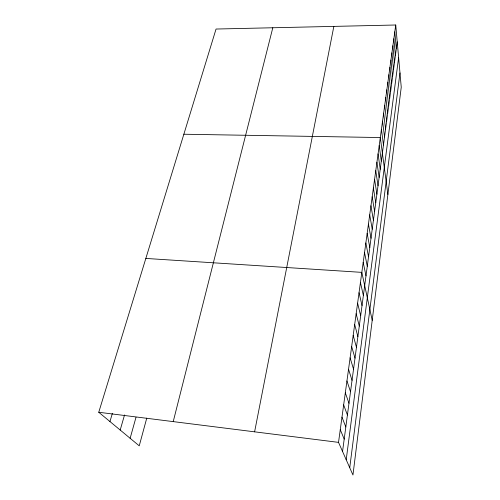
<?xml version="1.0" encoding="UTF-8"?>
<svg xmlns="http://www.w3.org/2000/svg" width="500" height="500" viewBox="0 0 500 500"><rect width="100%" height="100%" fill="white"/><g stroke="black" fill="none" stroke-linecap="round" stroke-linejoin="round"><path stroke-width="0.75" d="M349.738 467.725L399.981 72.931M346.206 459.738L398.619 57.55M342.55 451.456L397.231 41.887M395.737 25L401.244 87.188L352.95 475L338.525 442.369L395.737 25L216.05 29.038L98.756 412.262L139.238 445.838L146.769 418.106M254.606 431.831L333.844 26.394M173.225 421.613L272.806 27.763M130.137 438.288L136.006 417.269M120.194 430.044L124.544 414.925M109.95 421.544L112.362 413.4M183.85 134.231L380.312 137.544L387.881 194.481M145.838 258.431L361.831 272.369L372.212 320.337M98.756 412.262L338.525 442.369M340.269 429.663L344.194 439.113M341.981 417.181L345.819 426.969M343.663 404.906L347.413 415.025M345.319 392.844L348.981 403.275M346.944 380.975L350.525 391.712M348.544 369.306L352.044 380.337M350.112 357.831L353.537 369.144M351.662 346.544L355.006 358.125M353.188 335.431L356.456 347.281M354.681 324.5L357.881 336.6M356.156 313.744L359.288 326.087M357.612 303.156L360.669 315.731M359.038 292.731L362.031 305.538M360.444 282.475L363.369 295.494M363.194 262.419L365.994 275.85M364.538 252.619L367.275 266.244M365.856 242.969L368.537 256.781M367.163 233.463L369.787 247.456M368.444 224.1L371.012 238.263M369.712 214.869L372.225 229.2M370.956 205.775L373.419 220.269M372.188 196.812L374.594 211.456M373.394 187.981L375.75 202.775M374.588 179.275L376.894 194.213M375.769 170.694L378.025 185.763M376.925 162.231L379.137 177.438M378.069 153.887L380.231 169.219M379.2 145.656L381.312 161.112M381.438 129.3L383.469 144.987M382.556 121.169L384.538 136.969M383.65 113.156L385.594 129.062M384.738 105.25L386.637 121.263M385.806 97.456L387.663 113.562M386.856 89.763L388.675 105.969M387.9 82.181L389.675 98.475M388.925 74.694L390.662 91.075M389.938 67.312L391.637 83.775M390.938 60.025L392.6 76.569M391.919 52.838L393.55 69.456M392.894 45.738L394.487 62.431M393.856 38.737L395.419 55.494M394.8 31.825L396.331 48.65"/></g></svg>
